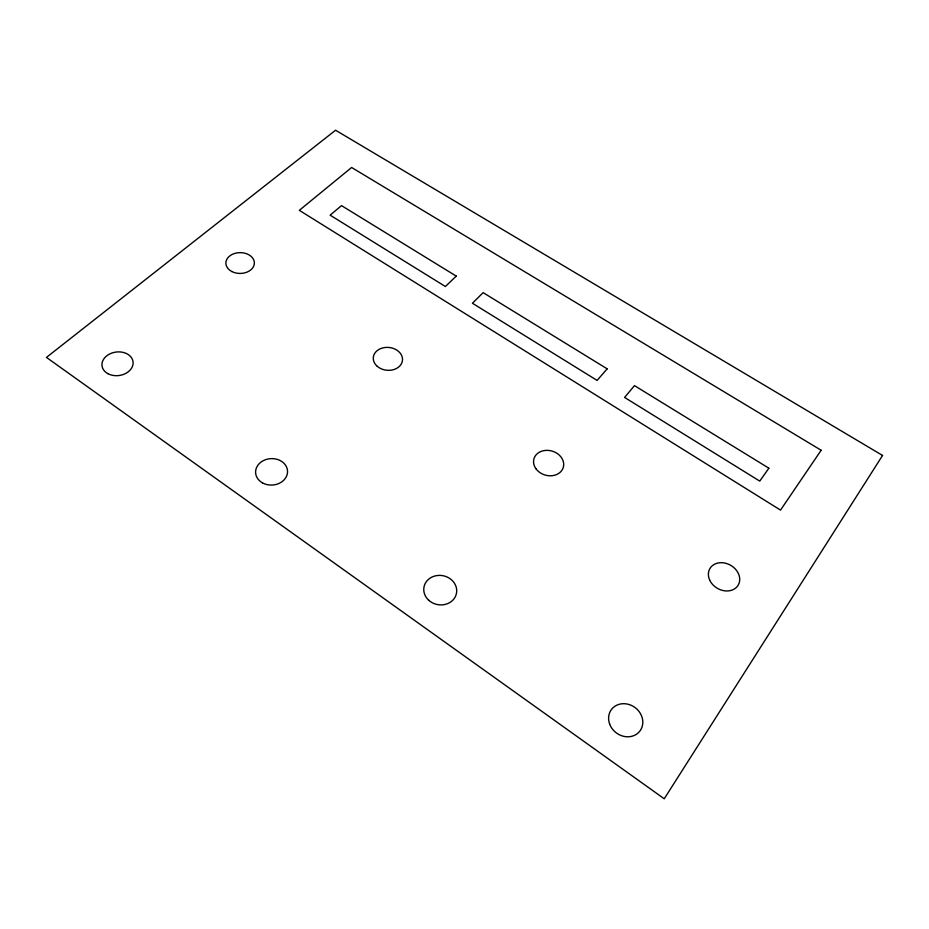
<?xml version="1.0" encoding="UTF-8"?>
<svg xmlns="http://www.w3.org/2000/svg" width="929" height="929" viewBox="0 0 929 929"><rect width="100%" height="100%" fill="white"/><g stroke="black" fill="none" stroke-linecap="round" stroke-linejoin="round"><path stroke-width="1.39" d="M882.55 455.454L664.235 798.777L46.45 357.41L335.578 130.223L882.55 455.454M821.155 450.251L780.523 510.102L299.324 210.326L351.626 167.487L821.155 450.251M768.864 468.193L759.759 481.106L624.59 397.438L634.495 385.64L768.864 468.193M607.171 368.848L597.115 380.425L472.443 303.249L483.15 292.647L607.171 368.848M456.244 276.11L445.397 286.515L330.132 215.168L341.512 205.623L456.244 276.11M609.621 723.993A17.837 15.758 37.2 0 0 638.804 732.319A17.837 15.758 37.2 0 0 628.689 704.403A17.837 15.758 37.2 0 0 609.621 723.993M709.57 579.824A16.408 13.308 30.1 0 0 736.511 587.302A16.408 13.308 30.1 0 0 726.06 563.357A16.408 13.308 30.1 0 0 709.57 579.824M535.94 468.75A15.294 12.483 16.4 0 0 562.045 470.097A15.294 12.483 16.4 0 0 547.866 450.368A15.294 12.483 16.4 0 0 535.94 468.75M428.583 600.111A16.536 14.69 11 0 0 456.151 594.606A16.536 14.69 11 0 0 435.991 575.725A16.536 14.69 11 0 0 428.583 600.111M107.822 373.632A15.654 11.833 -7.6 0 0 132.952 364.679A15.654 11.833 -7.6 0 0 111.805 353.066A15.654 11.833 -7.6 0 0 107.822 373.632M262.512 482.894A15.99 13.227 -2.9 0 0 287.502 472.629A15.99 13.227 -2.9 0 0 264.707 460.006A15.99 13.227 -2.9 0 0 262.512 482.894M231.867 271.547A14.26 10.405 -0.4 0 0 254.314 263.975A14.26 10.405 -0.4 0 0 234.189 253.594A14.26 10.405 -0.4 0 0 231.867 271.547M377.29 366.351A14.655 11.45 5.7 0 0 401.92 362.658A14.655 11.45 5.7 0 0 384.478 347.574A14.655 11.45 5.7 0 0 377.29 366.351"/></g></svg>
